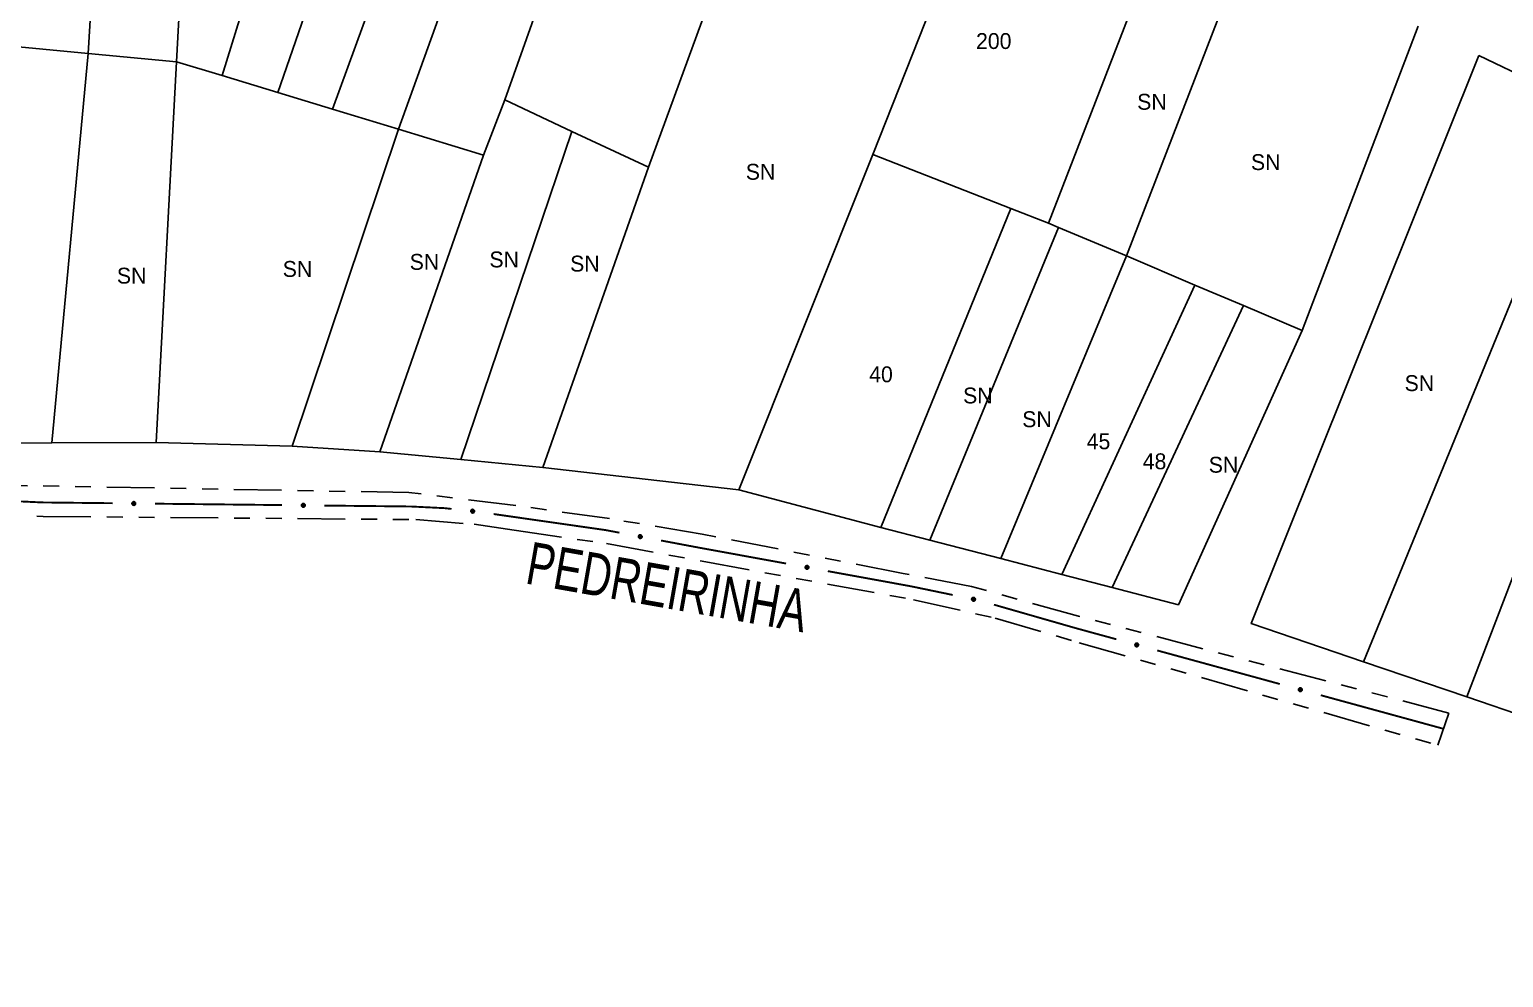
# Model space of a CAD drawing. Extents: x 204614 to 205597, y 4873311 to 4874446.
# Drawn here: x 205119 to 205258.1, y 4873625.2 to 4873714.6 of the extents above; entities that cross this region are included whole.
import ezdxf
from ezdxf.enums import TextEntityAlignment as Align

# ---------------------------------------------------------------- set-up
doc = ezdxf.new("R2010")
doc.units = 0
doc.header["$LTSCALE"] = 1.5
doc.header["$MEASUREMENT"] = 0
doc.linetypes.add('TRACO_25', pattern=[8, 3, -1, 1, -1, 1, -1])
for name, color, linetype in [('CD_MALHA_LOTES', 7, 'CONTINUOUS'), ('RU-QUADRA', 210, 'CONTINUOUS'), ('SV-EIXO-RUA-N-PAV', 6, 'CONTINUOUS'), ('SV-RUA-NAO-PAV', 7, 'CONTINUOUS'), ('SV-TXT-RUA-N-PAV', 7, 'CONTINUOUS'), ('Th_NmrPort', 1, 'CONTINUOUS')]:
    doc.layers.add(name, color=color, linetype=linetype)
doc.styles.add('ARIAL', font='ARIAL.SHX')

msp = doc.modelspace()

# ---------------------------------------------------------------- linework, layer by layer
at = {"layer": 'CD_MALHA_LOTES', "linetype": 'Continuous', "flags": 128}
for points in [[(205124.516324, 4873712.37749), (205127.998319, 4873770.281168)], [(205132.861147, 4873711.595072), (205135.841557, 4873766.738564)], [(205137.166366, 4873710.28605), (205152.42, 4873759.6)], [(205142.420864, 4873708.688396), (205159.002313, 4873756.593397)], [(205147.558923, 4873707.126146), (205164.68, 4873754)], [(205153.81072, 4873705.225258), (205170.420986, 4873751.314923)], [(205163.826725, 4873707.982561), (205177.947791, 4873747.794613)], [(205177.379151, 4873701.652771), (205191.903628, 4873741.267425)], [(205198.56, 4873702.84), (205210.35, 4873732.64)], [(205215.13, 4873696.36), (205226.73, 4873726.27)], [(205222.508992, 4873693.27954), (205233.90181, 4873722.78662)], [(205250.036403, 4873714.949977), (205239.068197, 4873686.244708)], [(205124.516324, 4873712.37749), (205110.97411, 4873713.647222)], [(205121.075812, 4873675.620672), (205124.516324, 4873712.37749)], [(205132.861147, 4873711.595072), (205124.516324, 4873712.37749)], [(205130.92, 4873675.68), (205132.861147, 4873711.595072)], [(205137.166366, 4873710.28605), (205132.861147, 4873711.595072)], [(205255.76, 4873712.17), (205234.28, 4873658.58)], [(205266.267035, 4873707.153229), (205255.76, 4873712.17)], [(205142.420864, 4873708.688396), (205137.166366, 4873710.28605)], [(205147.558923, 4873707.126146), (205142.420864, 4873708.688396)], [(205163.826725, 4873707.982561), (205161.82, 4873702.79)], [(205170.166413, 4873705.021549), (205163.826725, 4873707.982561)], [(205244.862465, 4873654.979673), (205266.267035, 4873707.153229)], [(205153.81072, 4873705.225258), (205147.558923, 4873707.126146)], [(205143.780974, 4873675.321167), (205153.81072, 4873705.225258)], [(205161.82, 4873702.79), (205153.81072, 4873705.225258)], [(205159.697773, 4873674.053126), (205170.166413, 4873705.021549)], [(205177.379151, 4873701.652771), (205170.166413, 4873705.021549)], [(205254.62, 4873651.66), (205274.4, 4873703.27)], [(205152.05, 4873674.78), (205161.82, 4873702.79)], [(205167.427919, 4873673.318422), (205177.379151, 4873701.652771)], [(205185.904054, 4873671.209021), (205198.56, 4873702.84)], [(205211.598571, 4873697.74103), (205198.56, 4873702.84)], [(205199.326783, 4873667.645275), (205211.598571, 4873697.74103)], [(205211.598571, 4873697.74103), (205215.13, 4873696.36)], [(205216.074913, 4873695.960719), (205215.13, 4873696.36)], [(205203.94777, 4873666.446802), (205216.074913, 4873695.960719)], [(205222.508992, 4873693.27954), (205216.074913, 4873695.960719)], [(205210.632437, 4873664.713103), (205222.508992, 4873693.27954)], [(205228.943374, 4873690.523039), (205222.508992, 4873693.27954)], [(205216.383258, 4873663.221601), (205228.943374, 4873690.523039)], [(205233.546799, 4873688.577822), (205228.943374, 4873690.523039)], [(205221.147156, 4873661.986063), (205233.546799, 4873688.577822)], [(205239.068197, 4873686.244708), (205233.546799, 4873688.577822)], [(205239.068197, 4873686.244708), (205227.400747, 4873660.364166)], [(205121.075812, 4873675.620672), (205107.69, 4873675.54)], [(205130.92, 4873675.68), (205121.075812, 4873675.620672)], [(205143.780974, 4873675.321167), (205130.92, 4873675.68)], [(205152.05, 4873674.78), (205143.780974, 4873675.321167)], [(205159.697773, 4873674.053126), (205152.05, 4873674.78)], [(205167.427919, 4873673.318422), (205159.697773, 4873674.053126)], [(205185.904054, 4873671.209021), (205167.427919, 4873673.318422)], [(205199.326783, 4873667.645275), (205185.904054, 4873671.209021)], [(205203.94777, 4873666.446802), (205199.326783, 4873667.645275)], [(205210.632437, 4873664.713103), (205203.94777, 4873666.446802)], [(205216.383258, 4873663.221601), (205210.632437, 4873664.713103)], [(205221.147156, 4873661.986063), (205216.383258, 4873663.221601)], [(205227.400747, 4873660.364166), (205221.147156, 4873661.986063)], [(205234.28, 4873658.58), (205244.862465, 4873654.979673)], [(205254.62, 4873651.66), (205244.862465, 4873654.979673)], [(205260.509678, 4873649.650092), (205254.62, 4873651.66)]]:
    msp.add_lwpolyline(points, dxfattribs=at)
at = {"layer": 'RU-QUADRA', "linetype": 'Continuous', "flags": 128}
msp.add_lwpolyline([(205250.036403, 4873714.949977), (205239.068197, 4873686.244708), (205227.400747, 4873660.364166), (205221.147156, 4873661.986063), (205216.383258, 4873663.221601), (205210.632437, 4873664.713103), (205203.94777, 4873666.446802), (205199.326783, 4873667.645275), (205185.904054, 4873671.209021), (205167.427919, 4873673.318422), (205159.697773, 4873674.053126), (205152.05, 4873674.78), (205143.780974, 4873675.321167), (205130.92, 4873675.68), (205121.075812, 4873675.620672), (205107.69, 4873675.54)], dxfattribs=at)
msp.add_lwpolyline([(205255.76, 4873712.17), (205266.267035, 4873707.153229), (205274.4, 4873703.27), (205279.700535, 4873700.834282), (205287.037472, 4873697.46279), (205292.913107, 4873694.7628), (205302.988161, 4873690.13308), (205313.886054, 4873685.125247), (205323.916455, 4873680.516046), (205334.818521, 4873675.506295), (205340.269715, 4873673.001345), (205351.172331, 4873667.991341), (205332.191264, 4873625.188077), (205320.877093, 4873629.049145), (205315.220055, 4873630.979662), (205303.904312, 4873634.841266), (205292.242591, 4873638.820938), (205282.802259, 4873642.04254), (205273.448382, 4873645.234638), (205267.183545, 4873647.372572), (205260.509678, 4873649.650092), (205254.62, 4873651.66), (205244.862465, 4873654.979673), (205234.28, 4873658.58)], close=True, dxfattribs=at)
at = {"layer": 'SV-EIXO-RUA-N-PAV', "const_width": 0.18}
for points in [[(205120.180462, 4873670.010617), (205114.823304, 4873670.259789)], [(205120.817474, 4873670.003603), (205120.180462, 4873670.010617)], [(205126.817109, 4873669.937453), (205120.817474, 4873670.003603)], [(205142.816137, 4873669.761054), (205130.816866, 4873669.893353)], [(205154.968944, 4873669.627062), (205146.815894, 4873669.716954)], [(205155.814393, 4873669.585822), (205154.968944, 4873669.627062)], [(205158.114099, 4873669.473639), (205155.814393, 4873669.585822)], [(205158.807826, 4873669.400616), (205158.114099, 4873669.473639)], [(205173.341252, 4873667.40244), (205162.777691, 4873668.916222)], [(205173.66412, 4873667.34173), (205173.341252, 4873667.40244)], [(205174.646897, 4873667.156935), (205173.66412, 4873667.34173)], [(205182.31645, 4873665.714796), (205178.578004, 4873666.417752)], [(205182.509315, 4873665.679662), (205182.31645, 4873665.714796)], [(205190.379785, 4873664.245894), (205182.509315, 4873665.679662)], [(205202.107913, 4873662.109374), (205194.315021, 4873663.52901)], [(205202.18513, 4873662.093383), (205202.107913, 4873662.109374)], [(205206.102013, 4873661.282194), (205202.18513, 4873662.093383)], [(205217.680266, 4873658.158753), (205209.992625, 4873660.36449)], [(205217.68237, 4873658.158177), (205217.680266, 4873658.158753)], [(205221.540492, 4873657.102292), (205217.68237, 4873658.158177)], [(205236.972981, 4873652.878753), (205225.398614, 4873656.046407)], [(205252.40547, 4873648.655213), (205240.831103, 4873651.822868)]]:
    msp.add_lwpolyline(points, dxfattribs=at)
at = {"layer": 'SV-EIXO-RUA-N-PAV'}
for points in [[(205128.959446, 4873669.803745), (205128.924971, 4873669.769053), (205128.888248, 4873669.746287), (205128.852154, 4873669.736114), (205128.817914, 4873669.735442), (205128.782808, 4873669.738699), (205128.748138, 4873669.749792), (205128.712386, 4873669.770627), (205128.677342, 4873669.804966), (205128.656493, 4873669.844118), (205128.644626, 4873669.878971), (205128.641869, 4873669.914633), (205128.645605, 4873669.948684), (205128.658318, 4873669.984316), (205128.679787, 4873670.020342), (205128.715168, 4873670.054744), (205128.751324, 4873670.076816), (205128.786494, 4873670.085739), (205128.822365, 4873670.088284), (205128.858165, 4873670.084529), (205128.892135, 4873670.073444), (205128.928368, 4873670.051763), (205128.96186, 4873670.016392), (205128.984287, 4873669.980582), (205128.993701, 4873669.945546), (205128.995411, 4873669.910175), (205128.992573, 4873669.874924), (205128.982873, 4873669.839609), (205128.959446, 4873669.803745)], [(205144.958473, 4873669.627346), (205144.923999, 4873669.592654), (205144.887276, 4873669.569888), (205144.851181, 4873669.559715), (205144.816942, 4873669.559042), (205144.781836, 4873669.5623), (205144.747166, 4873669.573392), (205144.711413, 4873669.594228), (205144.67637, 4873669.628566), (205144.65552, 4873669.667719), (205144.643654, 4873669.702572), (205144.640897, 4873669.738234), (205144.644632, 4873669.772285), (205144.657346, 4873669.807917), (205144.678814, 4873669.843942), (205144.714196, 4873669.878344), (205144.750351, 4873669.900417), (205144.785522, 4873669.90934), (205144.821392, 4873669.911885), (205144.857193, 4873669.90813), (205144.891163, 4873669.897045), (205144.927396, 4873669.875364), (205144.960888, 4873669.839992), (205144.983315, 4873669.804183), (205144.992729, 4873669.769147), (205144.994439, 4873669.733776), (205144.9916, 4873669.698525), (205144.9819, 4873669.66321), (205144.958473, 4873669.627346)], [(205160.928204, 4873669.066729), (205160.89063, 4873669.035421), (205160.851935, 4873669.016196), (205160.815046, 4873669.00945), (205160.780894, 4873669.01199), (205160.746248, 4873669.018523), (205160.71277, 4873669.032816), (205160.679127, 4873669.05691), (205160.647456, 4873669.094381), (205160.630367, 4873669.135315), (205160.621819, 4873669.171127), (205160.622417, 4873669.206891), (205160.629327, 4873669.240442), (205160.645324, 4873669.274725), (205160.670074, 4873669.308581), (205160.708523, 4873669.339515), (205160.746588, 4873669.358103), (205160.78244, 4873669.36369), (205160.818391, 4873669.362862), (205160.853683, 4873669.355769), (205160.886464, 4873669.341549), (205160.920506, 4873669.316568), (205160.950536, 4873669.278213), (205160.969508, 4873669.24046), (205160.975597, 4873669.204696), (205160.973985, 4873669.16932), (205160.967855, 4873669.134491), (205160.954889, 4873669.10024), (205160.928204, 4873669.066729)], [(205176.733314, 4873666.652607), (205176.69333, 4873666.624441), (205176.653207, 4873666.608409), (205176.615893, 4873666.60467), (205176.582059, 4873666.609964), (205176.548054, 4873666.619278), (205176.515843, 4873666.636233), (205176.484259, 4873666.66297), (205176.455723, 4873666.70288), (205176.442002, 4873666.745062), (205176.436379, 4873666.781448), (205176.439868, 4873666.817047), (205176.449469, 4873666.849929), (205176.468187, 4873666.882806), (205176.495595, 4873666.914548), (205176.536421, 4873666.942271), (205176.575865, 4873666.957718), (205176.612052, 4873666.960387), (205176.647818, 4873666.956653), (205176.68242, 4873666.946728), (205176.713943, 4873666.929902), (205176.745853, 4873666.902249), (205176.772681, 4873666.861591), (205176.788537, 4873666.822427), (205176.791713, 4873666.786287), (205176.787245, 4873666.751158), (205176.778317, 4873666.716938), (205176.762622, 4873666.683849), (205176.733314, 4873666.652607)], [(205192.469028, 4873663.753403), (205192.429205, 4873663.725011), (205192.389173, 4873663.708752), (205192.351881, 4873663.704801), (205192.318017, 4873663.709903), (205192.283961, 4873663.719025), (205192.251653, 4873663.735796), (205192.219919, 4873663.762354), (205192.191157, 4873663.802102), (205192.177197, 4873663.844206), (205192.171368, 4873663.880559), (205192.174655, 4873663.916177), (205192.18407, 4873663.949112), (205192.202601, 4873663.982095), (205192.229828, 4873664.013992), (205192.270497, 4873664.041946), (205192.309852, 4873664.057616), (205192.346023, 4873664.06049), (205192.38181, 4873664.056959), (205192.416467, 4873664.047231), (205192.448086, 4873664.030584), (205192.480152, 4873664.003113), (205192.50721, 4873663.962607), (205192.523288, 4873663.923533), (205192.526669, 4873663.887413), (205192.522399, 4873663.852259), (205192.513666, 4873663.817989), (205192.498159, 4873663.784811), (205192.469028, 4873663.753403)], [(205208.178825, 4873660.739668), (205208.138331, 4873660.71224), (205208.09792, 4873660.696948), (205208.060544, 4873660.693894), (205208.026813, 4873660.699808), (205207.992985, 4873660.709744), (205207.96109, 4873660.727287), (205207.930003, 4873660.754599), (205207.902204, 4873660.795027), (205207.889259, 4873660.837454), (205207.884304, 4873660.873936), (205207.888445, 4873660.909465), (205207.898649, 4873660.942165), (205207.917967, 4873660.974693), (205207.945953, 4873661.005927), (205207.987281, 4873661.032896), (205208.027001, 4873661.047617), (205208.063231, 4873661.049621), (205208.098922, 4873661.045232), (205208.133336, 4873661.034673), (205208.164546, 4873661.017273), (205208.195942, 4873660.989039), (205208.22202, 4873660.947895), (205208.237155, 4873660.908446), (205208.239667, 4873660.872255), (205208.234555, 4873660.837213), (205208.225001, 4873660.803163), (205208.208701, 4873660.770367), (205208.178825, 4873660.739668)], [(205223.579079, 4873656.430246), (205223.536941, 4873656.405419), (205223.495648, 4873656.392698), (205223.458154, 4873656.392001), (205223.424861, 4873656.400024), (205223.391725, 4873656.412068), (205223.360997, 4873656.431581), (205223.331688, 4873656.460794), (205223.306486, 4873656.50289), (205223.296235, 4873656.546047), (205223.293585, 4873656.582769), (205223.299952, 4873656.617966), (205223.312191, 4873656.64996), (205223.333516, 4873656.681209), (205223.363411, 4873656.710621), (205223.406353, 4873656.734938), (205223.446921, 4873656.747132), (205223.483204, 4873656.746855), (205223.518549, 4873656.74023), (205223.552231, 4873656.727528), (205223.582285, 4873656.708199), (205223.611844, 4873656.678047), (205223.635283, 4873656.635345), (205223.647907, 4873656.595022), (205223.648139, 4873656.558744), (205223.640833, 4873656.524094), (205223.629157, 4873656.490712), (205223.610827, 4873656.459006), (205223.579079, 4873656.430246)], [(205239.011568, 4873652.206707), (205238.96943, 4873652.18188), (205238.928137, 4873652.169158), (205238.890643, 4873652.168461), (205238.85735, 4873652.176484), (205238.824214, 4873652.188528), (205238.793485, 4873652.208042), (205238.764177, 4873652.237254), (205238.738975, 4873652.27935), (205238.728724, 4873652.322507), (205238.726073, 4873652.359229), (205238.732441, 4873652.394427), (205238.74468, 4873652.426421), (205238.766005, 4873652.45767), (205238.7959, 4873652.487082), (205238.838842, 4873652.511399), (205238.879409, 4873652.523593), (205238.915693, 4873652.523315), (205238.951038, 4873652.51669), (205238.98472, 4873652.503988), (205239.014774, 4873652.48466), (205239.044333, 4873652.454507), (205239.067772, 4873652.411805), (205239.080396, 4873652.371483), (205239.080628, 4873652.335205), (205239.073322, 4873652.300554), (205239.061646, 4873652.267173), (205239.043316, 4873652.235466), (205239.011568, 4873652.206707)]]:
    msp.add_lwpolyline(points, close=True, dxfattribs=at)
for points in [[(205128.993701, 4873669.945546), (205128.641869, 4873669.914633)], [(205128.995411, 4873669.910175), (205128.644626, 4873669.878971)], [(205128.991963, 4873669.928321), (205128.645035, 4873669.899395)], [(205128.984287, 4873669.980582), (205128.645605, 4873669.948684)], [(205128.985532, 4873669.963872), (205128.64676, 4873669.932127)], [(205128.990193, 4873669.891496), (205128.655514, 4873669.859706)], [(205128.992573, 4873669.874924), (205128.656493, 4873669.844118)], [(205128.970915, 4873669.999512), (205128.656702, 4873669.967497)], [(205128.96186, 4873670.016392), (205128.658318, 4873669.984316)], [(205128.982995, 4873669.85746), (205128.671496, 4873669.82405)], [(205128.941258, 4873670.03259), (205128.672102, 4873670.002807)], [(205128.982873, 4873669.839609), (205128.677342, 4873669.804966)], [(205128.928368, 4873670.051763), (205128.679787, 4873670.020342)], [(205128.970338, 4873669.823485), (205128.698409, 4873669.789639)], [(205128.904719, 4873670.060285), (205128.70524, 4873670.037921)], [(205128.959446, 4873669.803745), (205128.712386, 4873669.770627)], [(205128.892135, 4873670.073444), (205128.715168, 4873670.054744)], [(205128.9399, 4873669.785611), (205128.737662, 4873669.760549)], [(205128.870804, 4873670.078399), (205128.739667, 4873670.066199)], [(205128.924971, 4873669.769053), (205128.748138, 4873669.749792)], [(205128.858165, 4873670.084529), (205128.751324, 4873670.076816)], [(205128.904093, 4873669.755985), (205128.774336, 4873669.745134)], [(205128.888248, 4873669.746287), (205128.782808, 4873669.738699)], [(205144.992729, 4873669.769147), (205144.640897, 4873669.738234)], [(205144.994439, 4873669.733776), (205144.643654, 4873669.702572)], [(205144.990991, 4873669.751922), (205144.644062, 4873669.722996)], [(205144.983315, 4873669.804183), (205144.644632, 4873669.772285)], [(205144.98456, 4873669.787472), (205144.645788, 4873669.755728)], [(205144.98922, 4873669.715097), (205144.654542, 4873669.683307)], [(205144.9916, 4873669.698525), (205144.65552, 4873669.667719)], [(205144.969942, 4873669.823113), (205144.65573, 4873669.791098)], [(205144.960888, 4873669.839992), (205144.657346, 4873669.807917)], [(205144.982022, 4873669.681061), (205144.670524, 4873669.647651)], [(205144.940286, 4873669.856191), (205144.67113, 4873669.826408)], [(205144.9819, 4873669.66321), (205144.67637, 4873669.628566)], [(205144.927396, 4873669.875364), (205144.678814, 4873669.843942)], [(205144.969366, 4873669.647086), (205144.697436, 4873669.613239)], [(205144.903747, 4873669.883886), (205144.704268, 4873669.861522)], [(205144.958473, 4873669.627346), (205144.711413, 4873669.594228)], [(205144.891163, 4873669.897045), (205144.714196, 4873669.878344)], [(205144.938927, 4873669.609212), (205144.736689, 4873669.58415)], [(205144.869831, 4873669.902), (205144.738695, 4873669.889799)], [(205144.923999, 4873669.592654), (205144.747166, 4873669.573392)], [(205144.857193, 4873669.90813), (205144.750351, 4873669.900417)], [(205144.903121, 4873669.579586), (205144.773364, 4873669.568735)], [(205144.887276, 4873669.569888), (205144.781836, 4873669.5623)], [(205160.973985, 4873669.16932), (205160.621819, 4873669.171127)], [(205160.975597, 4873669.204696), (205160.622417, 4873669.206891)], [(205160.972253, 4873669.187709), (205160.62414, 4873669.191423)], [(205160.969182, 4873669.223706), (205160.628925, 4873669.223849)], [(205160.969508, 4873669.24046), (205160.629327, 4873669.240442)], [(205160.967855, 4873669.134491), (205160.630367, 4873669.135315)], [(205160.967039, 4873669.151212), (205160.630854, 4873669.150927)], [(205160.957968, 4873669.26056), (205160.642139, 4873669.258132)], [(205160.956683, 4873669.118001), (205160.643424, 4873669.11393)], [(205160.950536, 4873669.278213), (205160.645324, 4873669.274725)], [(205160.954889, 4873669.10024), (205160.647456, 4873669.094381)], [(205160.931542, 4873669.296271), (205160.66078, 4873669.291843)], [(205160.940898, 4873669.085361), (205160.666994, 4873669.077148)], [(205160.920506, 4873669.316568), (205160.670074, 4873669.308581)], [(205160.928204, 4873669.066729), (205160.679127, 4873669.05691)], [(205160.897759, 4873669.327269), (205160.697062, 4873669.323698)], [(205160.907044, 4873669.050507), (205160.703348, 4873669.044508)], [(205160.886464, 4873669.341549), (205160.708523, 4873669.339515)], [(205160.89063, 4873669.035421), (205160.71277, 4873669.032816)], [(205160.865691, 4873669.348481), (205160.733988, 4873669.348624)], [(205160.868619, 4873669.024366), (205160.738416, 4873669.025723)], [(205160.851935, 4873669.016196), (205160.746248, 4873669.018523)], [(205160.853683, 4873669.355769), (205160.746588, 4873669.358103)], [(205176.791713, 4873666.786287), (205176.439868, 4873666.817047)], [(205176.787006, 4873666.769627), (205176.440334, 4873666.801491)], [(205176.786857, 4873666.805754), (205176.447727, 4873666.833423)], [(205176.788537, 4873666.822427), (205176.449469, 4873666.849929)], [(205176.778661, 4873666.843395), (205176.46367, 4873666.866524)], [(205176.772681, 4873666.861591), (205176.468187, 4873666.882806)], [(205176.755211, 4873666.881127), (205176.484978, 4873666.898617)], [(205176.745853, 4873666.902249), (205176.495595, 4873666.914548)], [(205176.724046, 4873666.914755), (205176.523718, 4873666.927432)], [(205176.713943, 4873666.929902), (205176.536421, 4873666.942271)], [(205176.693799, 4873666.938492), (205176.562539, 4873666.949289)], [(205176.68242, 4873666.946728), (205176.575865, 4873666.957718)], [(205176.787245, 4873666.751158), (205176.436379, 4873666.781448)], [(205176.778317, 4873666.716938), (205176.442002, 4873666.745062)], [(205176.778856, 4873666.733671), (205176.44375, 4873666.760584)], [(205176.765847, 4873666.701407), (205176.453286, 4873666.722691)], [(205176.762622, 4873666.683849), (205176.455723, 4873666.70288)], [(205176.747474, 4873666.670151), (205176.473803, 4873666.684122)], [(205176.733314, 4873666.652607), (205176.484259, 4873666.66297)], [(205176.710911, 4873666.63815), (205176.507397, 4873666.648648)], [(205176.69333, 4873666.624441), (205176.515843, 4873666.636233)], [(205176.670497, 4873666.615203), (205176.540831, 4873666.627089)], [(205176.653207, 4873666.608409), (205176.548054, 4873666.619278)], [(205192.480152, 4873664.003113), (205192.229828, 4873664.013992)], [(205192.458275, 4873664.015495), (205192.257878, 4873664.027035)], [(205192.448086, 4873664.030584), (205192.270497, 4873664.041946)], [(205192.427893, 4873664.03906), (205192.296574, 4873664.049113)], [(205192.416467, 4873664.047231), (205192.309852, 4873664.057616)], [(205192.522399, 4873663.852259), (205192.171368, 4873663.880559)], [(205192.526669, 4873663.887413), (205192.174655, 4873663.916177)], [(205192.522056, 4873663.870726), (205192.175209, 4873663.900623)], [(205192.513666, 4873663.817989), (205192.177197, 4873663.844206)], [(205192.51411, 4873663.834725), (205192.178857, 4873663.859736)], [(205192.521702, 4873663.906852), (205192.182421, 4873663.932597)], [(205192.523288, 4873663.923533), (205192.18407, 4873663.949112)], [(205192.501284, 4873663.802387), (205192.188608, 4873663.821899)], [(205192.498159, 4873663.784811), (205192.191157, 4873663.802102)], [(205192.513293, 4873663.944445), (205192.198176, 4873663.965788)], [(205192.50721, 4873663.962607), (205192.202601, 4873663.982095)], [(205192.483089, 4873663.771027), (205192.209342, 4873663.783447)], [(205192.489629, 4873663.982043), (205192.219301, 4873663.998002)], [(205192.469028, 4873663.753403), (205192.219919, 4873663.762354)], [(205192.446708, 4873663.738819), (205192.243137, 4873663.748164)], [(205192.429205, 4873663.725011), (205192.251653, 4873663.735796)], [(205192.406425, 4873663.715644), (205192.276693, 4873663.726794)], [(205192.389173, 4873663.708752), (205192.283961, 4873663.719025)], [(205208.234555, 4873660.837213), (205207.884304, 4873660.873936)], [(205208.239667, 4873660.872255), (205207.888445, 4873660.909465)], [(205208.234655, 4873660.855683), (205207.888627, 4873660.893903)], [(205208.225001, 4873660.803163), (205207.889259, 4873660.837454)], [(205208.225847, 4873660.819884), (205207.891291, 4873660.85294)], [(205208.235169, 4873660.891807), (205207.896604, 4873660.925694)], [(205208.237155, 4873660.908446), (205207.898649, 4873660.942165)], [(205208.212248, 4873660.787863), (205207.90013, 4873660.814879)], [(205208.208701, 4873660.770367), (205207.902204, 4873660.795027)], [(205208.227666, 4873660.929592), (205207.913152, 4873660.958497)], [(205208.22202, 4873660.947895), (205207.917967, 4873660.974693)], [(205208.193305, 4873660.756949), (205207.919936, 4873660.77594)], [(205208.178825, 4873660.739668), (205207.930003, 4873660.754599)], [(205208.204911, 4873660.967748), (205207.935045, 4873660.990194)], [(205208.195942, 4873660.989039), (205207.945953, 4873661.005927)], [(205208.156161, 4873660.725624), (205207.952873, 4873660.739856)], [(205208.138331, 4873660.71224), (205207.96109, 4873660.727287)], [(205208.174369, 4873661.001943), (205207.974307, 4873661.018293)], [(205208.115332, 4873660.703424), (205207.985906, 4873660.717687)], [(205208.164546, 4873661.017273), (205207.987281, 4873661.032896)], [(205208.09792, 4873660.696948), (205207.992985, 4873660.709744)], [(205208.144562, 4873661.026231), (205208.013523, 4873661.039434)], [(205208.133336, 4873661.034673), (205208.027001, 4873661.047617)], [(205223.640833, 4873656.524094), (205223.293585, 4873656.582769)], [(205223.629157, 4873656.490712), (205223.296235, 4873656.546047)], [(205223.642094, 4873656.542521), (205223.299154, 4873656.602424)], [(205223.631053, 4873656.507346), (205223.299237, 4873656.561375)], [(205223.648139, 4873656.558744), (205223.299952, 4873656.617966)], [(205223.615467, 4873656.476244), (205223.305666, 4873656.522833)], [(205223.610827, 4873656.459006), (205223.306486, 4873656.50289)], [(205223.644878, 4873656.578541), (205223.309115, 4873656.63365)], [(205223.647907, 4873656.595022), (205223.312191, 4873656.64996)], [(205223.594617, 4873656.446583), (205223.322983, 4873656.482726)], [(205223.639766, 4873656.616723), (205223.327693, 4873656.665348)], [(205223.579079, 4873656.430246), (205223.331688, 4873656.460794)], [(205223.635283, 4873656.635345), (205223.333516, 4873656.681209)], [(205223.619456, 4873656.656234), (205223.351535, 4873656.695605)], [(205223.555577, 4873656.417655), (205223.353587, 4873656.444642)], [(205223.536941, 4873656.405419), (205223.360997, 4873656.431581)], [(205223.611844, 4873656.678047), (205223.363411, 4873656.710621)], [(205223.513433, 4873656.398066), (205223.38516, 4873656.420439)], [(205223.495648, 4873656.392698), (205223.391725, 4873656.412068)], [(205223.591125, 4873656.692282), (205223.392487, 4873656.72118)], [(205223.582285, 4873656.708199), (205223.406353, 4873656.734938)], [(205223.562904, 4873656.718396), (205223.432954, 4873656.739814)], [(205223.552231, 4873656.727528), (205223.446921, 4873656.747132)], [(205239.073322, 4873652.300554), (205238.726073, 4873652.359229)], [(205239.061646, 4873652.267173), (205238.728724, 4873652.322507)], [(205239.074583, 4873652.318982), (205238.731643, 4873652.378884)], [(205239.063541, 4873652.283807), (205238.731726, 4873652.337835)], [(205239.080628, 4873652.335205), (205238.732441, 4873652.394427)], [(205239.047956, 4873652.252704), (205238.738155, 4873652.299293)], [(205239.043316, 4873652.235466), (205238.738975, 4873652.27935)], [(205239.077367, 4873652.355002), (205238.741604, 4873652.410111)], [(205239.080396, 4873652.371483), (205238.74468, 4873652.426421)], [(205239.027106, 4873652.223043), (205238.755472, 4873652.259186)], [(205239.072255, 4873652.393183), (205238.760182, 4873652.441809)], [(205239.011568, 4873652.206707), (205238.764177, 4873652.237254)], [(205239.067772, 4873652.411805), (205238.766005, 4873652.45767)], [(205239.051945, 4873652.432694), (205238.784024, 4873652.472066)], [(205238.988066, 4873652.194116), (205238.786076, 4873652.221102)], [(205238.96943, 4873652.18188), (205238.793485, 4873652.208042)], [(205239.044333, 4873652.454507), (205238.7959, 4873652.487082)], [(205238.945922, 4873652.174526), (205238.817649, 4873652.1969)], [(205238.928137, 4873652.169158), (205238.824214, 4873652.188528)], [(205239.023613, 4873652.468742), (205238.824976, 4873652.49764)], [(205239.014774, 4873652.48466), (205238.838842, 4873652.511399)], [(205238.995393, 4873652.494857), (205238.865443, 4873652.516274)], [(205238.98472, 4873652.503988), (205238.879409, 4873652.523593)]]:
    msp.add_lwpolyline(points, dxfattribs=at)
at = {"layer": 'SV-RUA-NAO-PAV', "linetype": 'TRACO_25'}
msp.add_polyline3d([(205113.663937, 4873668.763243, 8.009354), (205120.281616, 4873668.695786, 7.785658), (205155.43, 4873668.39, 7.52306), (205160.947654, 4873667.95111, 7.172929), (205164.72, 4873667.38, 7.172929), (205173.42, 4873666.13, 6.920057), (205182.47, 4873664.46, 6.268424), (205202.4, 4873660.83, 5.714049), (205210.1, 4873659.09, 5.616791), (205218.04, 4873656.78, 5.587613), (205251.87, 4873647.11, 5.237482), (205252.92, 4873650.14, 5.247208), (205217.96, 4873659.28, 5.616791), (205207.88, 4873662.08, 5.743227), (205201.41, 4873663.32, 5.811308), (205182.45, 4873667.02, 6.219794), (205173.71, 4873668.48, 6.5602), (205164.86, 4873669.72, 7.07567), (205154.77, 4873670.95, 7.52306), (205114.23, 4873671.67, 8.077435)], dxfattribs=at)

# ---------------------------------------------------------------- texts
at = {"layer": 'SV-TXT-RUA-N-PAV', "style": 'ARIAL', "width": 0.7}
msp.add_text('PEDREIRINHA', height=4, rotation=350, dxfattribs=at).set_placement((205165.654661, 4873662.385144))
at = {"layer": 'Th_NmrPort', "color": 1}
for s, p in [('200', (205208.299615, 4873713.544272)), ('SN', (205223.507045, 4873707.808899)), ('SN', (205186.574714, 4873701.204529)), ('SN', (205234.245933, 4873702.119476)), ('SN', (205154.856775, 4873692.706934)), ('SN', (205162.380559, 4873692.936082)), ('SN', (205169.997595, 4873692.544158)), ('SN', (205127.22581, 4873691.407116)), ('SN', (205142.875119, 4873692.040641)), ('40', (205198.215769, 4873682.098617)), ('SN', (205207.079529, 4873680.099926)), ('SN', (205248.747068, 4873681.266923)), ('SN', (205212.659262, 4873677.863037)), ('45', (205218.742234, 4873675.777447)), ('48', (205224.03083, 4873673.890884)), ('SN', (205230.260306, 4873673.565602))]:
    msp.add_text(s, height=1.5, dxfattribs=at).set_placement(p, align=Align.MIDDLE_LEFT)

doc.saveas('drawing.dxf')
